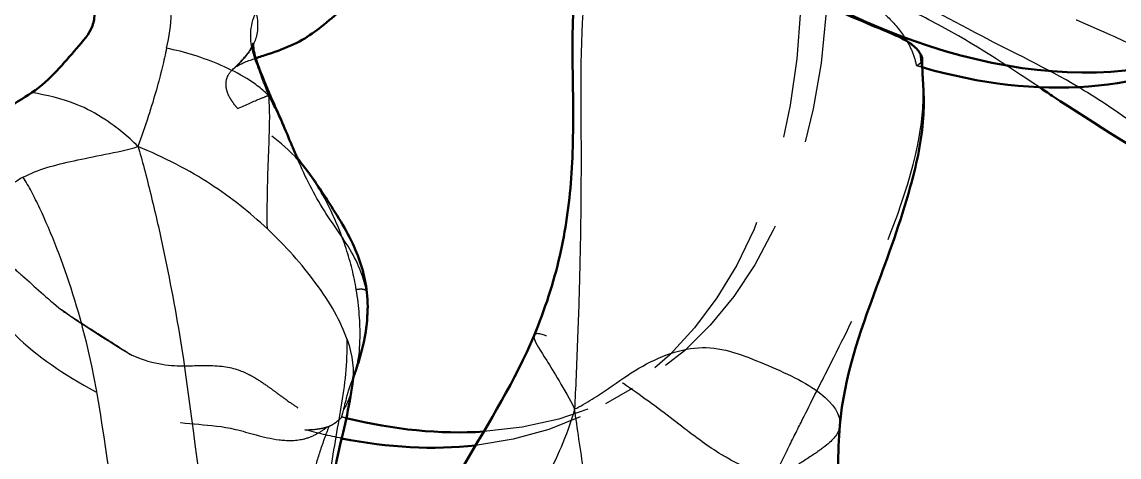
# Model space of a CAD drawing. Header units: millimetres. Extents: x 0 to 420, y 0 to 297.
# Drawn here: x 357.05 to 371.62, y 164.88 to 170.66 of the extents above; entities that cross this region are included whole.
import ezdxf

# ---------------------------------------------------------------- set-up
doc = ezdxf.new("R2010")
doc.units = ezdxf.units.MM
doc.header["$LTSCALE"] = 0.75
doc.linetypes.add('HIDDEN2', pattern=[4.7625, 3.175, -1.5875])
for name, color, linetype, lineweight in [('Hidden', 7, 'HIDDEN2', 25), ('Hidden Narrow', 7, 'HIDDEN2', 25), ('Visible', 7, 'Continuous', 50), ('Visible Narrow', 7, 'Continuous', 25)]:
    doc.layers.add(name, color=color, linetype=linetype, lineweight=lineweight)

msp = doc.modelspace()

# ---------------------------------------------------------------- linework, layer by layer
at = {"layer": 'Hidden', "extrusion": (-1e-16, -0.817547, 0.575862)}
msp.add_line((365.1507, 165.793), (364.7972, 165.5894), dxfattribs=at)
at = {"layer": 'Hidden', "extrusion": (3e-16, 5e-16, -1)}
for centre, start_param, end_param in [((358.5593, 176.4217), 2.3381887, 3.389199), ((358.9128, 176.6253), 2.3649991, 3.4211848), ((358.5593, 176.4217), 3.9311165, 4.0371971), ((358.9128, 176.6253), 3.6452106, 3.6522329), ((358.5593, 176.4217), 3.6106825, 3.6681542)]:
    msp.add_ellipse(centre, major_axis=(-6.2379, 10.8323), ratio=0.5780931, start_param=start_param, end_param=end_param, dxfattribs=at)
at = {"layer": 'Hidden', "extrusion": (5e-16, 3e-16, -1)}
msp.add_ellipse((366.8678, 181.2062), major_axis=(-6.2379, 10.8323), ratio=0.5780931, start_param=3.6809347, end_param=3.6900907, dxfattribs=at)
at = {"layer": 'Hidden'}
for points, knots in [([(364.8381, 172.4287), (364.8407, 172.431), (364.8436, 172.433), (364.8597, 172.443), (364.8835, 172.4523), (365.0177, 172.4655), (365.2905, 172.4829), (366.0882, 172.2171), (366.5, 172.0084), (367.2015, 171.6162), (367.4777, 171.4432), (367.8838, 171.1993), (367.9436, 171.1637), (368.1068, 171.0652), (368.1956, 171.01), (368.3529, 170.8995), (368.4251, 170.8426), (368.583, 170.6949), (368.6691, 170.6003), (368.8033, 170.41), (368.8397, 170.338), (368.8931, 170.2144), (368.9123, 170.1491), (368.9255, 170.0827)], [-5.9187585, -5.9187585, -5.9187585, -5.9187585, -5.7323827, -5.7323827, -4.9718109, -4.9718109, -3.8468415, -3.8468415, -2.9374139, -2.9374139, -2.0950783, -2.0950783, -1.9257368, -1.9257368, -1.6197564, -1.6197564, -1.3365448, -1.3365448, -1.0096319, -1.0096319, -0.7253428, -0.7253428, -0.366445, -0.366445, -0.366445, -0.366445]), ([(370.5589, 169.795), (370.1097, 170.0948), (369.7043, 170.3642), (368.9927, 170.746), (368.754, 170.867), (368.4285, 170.9941), (368.3301, 171.022), (368.1852, 171.0392), (368.1358, 171.0408), (368.055, 171.0422), (368.0274, 171.0425), (367.9833, 171.0443), (367.968, 171.0451), (367.944, 171.0474), (367.9357, 171.0484), (367.9165, 171.0514), (367.9057, 171.0535), (367.896, 171.0562)], [1.0705142, 1.0705142, 1.0705142, 1.0705142, 1.8749197, 1.8749197, 2.2490205, 2.2490205, 2.4464399, 2.4464399, 2.546289, 2.546289, 2.5967384, 2.5967384, 2.622316, 2.622316, 2.6353972, 2.6353972, 2.6490543, 2.6490543, 2.6490543, 2.6490543]), ([(359.9124, 169.5135), (359.8914, 169.536), (359.871, 169.5604), (359.8354, 169.609), (359.8199, 169.6331), (359.7901, 169.6888), (359.7772, 169.72), (359.7597, 169.7845), (359.7561, 169.8157), (359.7585, 169.8852), (359.7686, 169.9199), (359.8105, 170.0049), (359.8548, 170.0434), (359.8931, 170.069)], [-0.27781819, -0.27781819, -0.27781819, -0.27781819, -0.24547042, -0.24547042, -0.21692002, -0.21692002, -0.18222806, -0.18222806, -0.1458421, -0.1458421, -0.09549149, -0.09549149, 0, 0, 0, 0]), ([(361.4875, 167.1056), (361.4577, 167.2851), (361.4129, 167.4673), (361.2933, 167.8309), (361.2204, 168.0097), (361.1128, 168.2295), (361.0887, 168.2765), (360.9507, 168.5322), (360.8568, 168.6591), (360.5764, 169.0118), (360.3197, 169.173), (360.0292, 169.4025), (359.9649, 169.4571), (359.9124, 169.5135)], [-0.62605526, -0.62605526, -0.62605526, -0.62605526, -0.56397036, -0.56397036, -0.50411114, -0.50411114, -0.48779856, -0.48779856, -0.41400898, -0.41400898, -0.09696711, -0.09696711, 0, 0, 0, 0]), ([(356.5696, 167.6104), (356.5698, 167.6104), (356.5701, 167.6105), (356.5874, 167.6147), (356.6062, 167.6132), (356.6613, 167.5972), (356.7032, 167.5736), (356.7889, 167.5125), (356.8255, 167.4836), (356.9227, 167.404), (356.9973, 167.3388), (357.2102, 167.1506), (357.3822, 166.9921), (357.5701, 166.8361)], [-0.96723214, -0.96723214, -0.96723214, -0.96723214, -0.96706566, -0.96706566, -0.95511194, -0.95511194, -0.93463013, -0.93463013, -0.92088925, -0.92088925, -0.89469286, -0.89469286, -0.82774546, -0.82774546, -0.82774546, -0.82774546]), ([(361.4478, 165.9426), (361.4918, 166.0672), (361.5339, 166.1962), (361.5398, 166.6539), (361.5246, 166.8818), (361.4875, 167.1056)], [-0.75786415, -0.75786415, -0.75786415, -0.75786415, -0.30377787, -0.30377787, 0, 0, 0, 0]), ([(358.5057, 166.2333), (358.8132, 166.1031), (359.0326, 166.0921), (359.3812, 166.0947), (359.5402, 166.1057), (359.8528, 166.0691), (359.9603, 166.0291), (360.084, 165.9666), (360.1163, 165.9484), (360.2038, 165.8955), (360.2584, 165.8585), (360.3502, 165.7934), (360.3861, 165.7671), (360.4476, 165.722), (360.472, 165.7041), (360.523, 165.667), (360.5485, 165.6487), (360.6466, 165.5798), (360.6902, 165.552), (360.742, 165.5113), (360.7576, 165.4973), (360.7798, 165.471), (360.7878, 165.4593), (360.8017, 165.4323), (360.8067, 165.4181), (360.8147, 165.3849), (360.8169, 165.3639), (360.8163, 165.3058), (360.8112, 165.2748), (360.8051, 165.2444)], [-0.72722824, -0.72722824, -0.72722824, -0.72722824, -0.62747654, -0.62747654, -0.54093901, -0.54093901, -0.45766211, -0.45766211, -0.42823157, -0.42823157, -0.37810711, -0.37810711, -0.34444711, -0.34444711, -0.32295404, -0.32295404, -0.29940027, -0.29940027, -0.23704942, -0.23704942, -0.20360718, -0.20360718, -0.17977514, -0.17977514, -0.15448786, -0.15448786, -0.12020254, -0.12020254, -0.07091134, -0.07091134, -0.07091134, -0.07091134]), ([(361.3196, 165.512), (361.3383, 165.5871), (361.3555, 165.6593), (361.4044, 165.823), (361.4267, 165.8829), (361.4478, 165.9426)], [-0.23303209, -0.23303209, -0.23303209, -0.23303209, -0.11146019, -0.11146019, 0, 0, 0, 0])]:
    msp.add_open_spline(points, degree=3, knots=knots, dxfattribs=at)
at = {"layer": 'Hidden', "extrusion": (-2.6801e-12, 2.1233e-12, -1)}
msp.add_open_spline([(359.8464, 170.0324), (359.9037, 170.0853), (359.9592, 170.1403), (360.0289, 170.2226), (360.0507, 170.2516), (360.0873, 170.3066), (360.1009, 170.3321), (360.1152, 170.364), (360.1186, 170.3747), (360.1208, 170.3828), (360.1211, 170.3842), (360.1211, 170.3842)], degree=3, knots=[0, 0, 0, 0, 0.09712424, 0.09712424, 0.15112063, 0.15112063, 0.21284979, 0.21284979, 0.2642453, 0.2642453, 0.28804478, 0.28804478, 0.28804478, 0.28804478], dxfattribs=at)
at = {"layer": 'Hidden'}
msp.add_open_spline([(359.8931, 170.069), (359.9583, 170.1125), (360.0469, 170.146), (360.1504, 170.1805)], degree=3, dxfattribs=at)
at = {"layer": 'Hidden', "extrusion": (5.6331e-12, -6.5279e-12, -1)}
msp.add_open_spline([(368.9255, 170.0827), (368.9369, 170.0881), (368.9473, 170.0939), (368.9654, 170.106), (368.973, 170.1122), (368.9926, 170.1318), (368.9993, 170.1452), (369.0026, 170.1624), (369.0029, 170.1666), (369.003, 170.1707)], degree=3, knots=[-0.17470642, -0.17470642, -0.17470642, -0.17470642, -0.154151632, -0.154151632, -0.134164682, -0.134164682, -0.092217304, -0.092217304, -0.079033892, -0.079033892, -0.079033892, -0.079033892], dxfattribs=at)
at = {"layer": 'Hidden', "extrusion": (-2.7874e-11, -4.32172e-11, -1)}
msp.add_open_spline([(357.5701, 166.8361), (357.6487, 166.7845), (357.7262, 166.7341), (357.8742, 166.6384), (357.9443, 166.5934), (358.0478, 166.5272), (358.0823, 166.5052), (358.1446, 166.4655), (358.1727, 166.4476), (358.2344, 166.4082), (358.268, 166.3867), (358.3707, 166.3209), (358.4385, 166.2771), (358.5057, 166.2333)], degree=3, knots=[-0.53100019, -0.53100019, -0.53100019, -0.53100019, -0.40206659, -0.40206659, -0.285472, -0.285472, -0.22713989, -0.22713989, -0.17912909, -0.17912909, -0.12096526, -0.12096526, 0, 0, 0, 0], dxfattribs=at)
at = {"layer": 'Hidden', "extrusion": (-8.35217e-11, 3.05532e-11, -1)}
msp.add_open_spline([(361.4483, 165.9423), (361.4469, 165.9383), (361.4456, 165.9347), (361.4437, 165.9291), (361.443, 165.9271), (361.4426, 165.9259), (361.4425, 165.9257), (361.4425, 165.9257), (361.4425, 165.9258), (361.4427, 165.9264), (361.4431, 165.9275), (361.4436, 165.929), (361.4443, 165.9311), (361.4456, 165.9355), (361.4461, 165.9375), (361.4463, 165.9383), (361.4464, 165.9383), (361.4464, 165.9384), (361.4467, 165.9396), (361.4482, 165.9455), (361.449, 165.9494), (361.4504, 165.9558), (361.4508, 165.9579), (361.4508, 165.9579)], degree=3, knots=[0.04494295, 0.04494295, 0.04494295, 0.04494295, 0.05419682, 0.05419682, 0.06291586, 0.06291586, 0.06613005, 0.06613005, 0.06807056, 0.06807056, 0.0760263, 0.0760263, 0.09075757, 0.09075757, 0.11075289, 0.11075289, 0.11545502, 0.11545502, 0.12962026, 0.12962026, 0.15458525, 0.15458525, 0.18384213, 0.18384213, 0.18384213, 0.18384213], dxfattribs=at)
at = {"layer": 'Hidden', "extrusion": (1.15827e-11, -1.59837e-11, -1)}
msp.add_open_spline([(361.1256, 165.2905), (361.1443, 165.2981), (361.1618, 165.3075), (361.1932, 165.3264), (361.2085, 165.337), (361.2448, 165.364), (361.2695, 165.3846), (361.2944, 165.4124)], degree=3, knots=[-0.16449586, -0.16449586, -0.16449586, -0.16449586, -0.12207284, -0.12207284, -0.07544753, -0.07544753, 0, 0, 0, 0], dxfattribs=at)
at = {"layer": 'Hidden', "extrusion": (-9.14443e-10, 2.30236e-10, -1)}
msp.add_open_spline([(361.2944, 165.4124), (361.3016, 165.4402), (361.3095, 165.4714), (361.3196, 165.512)], degree=3, dxfattribs=at)
at = {"layer": 'Hidden', "extrusion": (-2.9608e-12, 2.10344e-11, -1)}
msp.add_open_spline([(360.8051, 165.2444), (360.8494, 165.2436), (360.8897, 165.245), (360.9659, 165.2517), (360.9972, 165.257), (361.0415, 165.2654), (361.0705, 165.2719), (361.0971, 165.2803)], degree=3, knots=[-0.089260254, -0.089260254, -0.089260254, -0.089260254, -0.06304093, -0.06304093, -0.03432991, -0.03432991, 0, 0, 0, 0], dxfattribs=at)
at = {"layer": 'Hidden', "extrusion": (-1.39447e-10, 3.92398e-10, -1)}
msp.add_open_spline([(361.0971, 165.2803), (361.107, 165.2834), (361.1165, 165.2868), (361.1256, 165.2905)], degree=3, dxfattribs=at)
at = {"layer": 'Hidden Narrow'}
for points, knots in [([(367.7476, 171.4605), (367.7712, 171.4751), (367.8025, 171.4951), (367.8645, 171.5333), (367.8952, 171.5516), (367.986, 171.6036), (368.1777, 171.6999), (368.7493, 171.7954), (370.0636, 171.0745), (371.2615, 170.6197), (371.9847, 170.2654), (372.3075, 170.1132), (372.365, 170.0866), (372.4252, 170.0593)], [0, 0, 0, 0, 0.125, 0.125, 0.25, 0.25, 0.5, 1, 2, 3, 3.5, 3.5, 3.6025926, 3.6025926, 3.6025926, 3.6025926]), ([(371.0766, 169.7961), (370.6382, 170.0567), (369.7414, 170.4753), (368.6416, 171.121), (368.1646, 171.0617), (368.0308, 171.0497), (367.9759, 171.0485), (367.9602, 171.0487), (367.9341, 171.0505), (367.9237, 171.052), (367.9126, 171.0541)], [-2.912151, -2.912151, -2.912151, -2.912151, -2, -1, -0.5, -0.25, -0.25, -0.125, -0.125, 0, 0, 0, 0]), ([(367.0065, 164.5538), (367.0685, 164.6821), (367.1405, 164.8295), (367.2744, 165.1022), (367.3364, 165.2273), (367.5075, 165.5694), (367.6132, 165.7778), (367.9186, 166.3815), (368.4831, 167.5036), (369.0045, 168.9514), (369.0233, 169.7081), (369.0106, 169.9113)], [-3, -3, -3, -3, -2.875, -2.875, -2.75, -2.75, -2.5, -2.5, -2, -1, -0.5937876, -0.5937876, -0.5937876, -0.5937876]), ([(359.9124, 169.5135), (360.0223, 169.5622), (360.1893, 169.6359), (360.2979, 169.6779), (360.3335, 169.69), (360.3403, 169.6916), (360.3422, 169.6907), (360.3423, 169.6906), (360.3424, 169.6905)], [-0.95234009, -0.95234009, -0.95234009, -0.95234009, -0.5, -0.25, -0.25, -0.125, -0.125, -0.11201414, -0.11201414, -0.11201414, -0.11201414]), ([(356.4179, 167.3911), (356.4618, 167.152), (356.7676, 166.6065), (357.665, 165.8986), (358.9868, 165.2652), (359.6664, 165.348), (360.3513, 165.1019), (360.6712, 165.0954), (360.8378, 165.1321), (360.8965, 165.1546), (361.0053, 165.2122), (361.0539, 165.2428), (361.0971, 165.2803)], [1.2853561, 1.2853561, 1.2853561, 1.2853561, 2, 3, 4, 5, 5.5, 5.75, 5.75, 5.875, 5.875, 5.9692581, 5.9692581, 5.9692581, 5.9692581]), ([(361.6287, 167.0682), (361.628, 167.0746), (361.6256, 167.0807), (361.613, 167.0986), (361.5834, 167.1131), (361.5189, 167.1093), (361.4875, 167.1056)], [0.1252174, 0.1252174, 0.1252174, 0.1252174, 0.25, 0.25, 0.5, 0.68404957, 0.68404957, 0.68404957, 0.68404957]), ([(367.0065, 164.5538), (366.9655, 164.58), (366.9215, 164.6048), (366.8418, 164.6488), (366.8061, 164.6678), (366.7114, 164.7162), (366.5478, 164.7955), (366.2443, 164.9554), (365.8427, 165.2626), (365.148, 165.7937), (364.5165, 166.1926), (364.0758, 166.4889), (363.866, 166.5407), (363.8481, 166.4978)], [-7, -7, -7, -7, -6.875, -6.875, -6.75, -6.75, -6.5, -6, -5, -4, -3, -2, -1.2228258, -1.2228258, -1.2228258, -1.2228258]), ([(361.4352, 165.8481), (361.4328, 165.8306), (361.4139, 165.7165), (361.3766, 165.6116), (361.3271, 165.5245), (361.3234, 165.5182), (361.3196, 165.512)], [1.45537685, 1.45537685, 1.45537685, 1.45537685, 1.5, 1.75, 1.75, 1.76946664, 1.76946664, 1.76946664, 1.76946664]), ([(361.1256, 165.2905), (361.1056, 165.2411), (361.085, 165.186), (361.0431, 165.0705), (361.0226, 165.0111), (360.9676, 164.8441), (360.8726, 164.517), (360.7188, 163.6259), (360.7531, 161.9023), (360.7558, 160.735), (360.753, 160.2388), (360.751, 159.9855), (360.7503, 159.9003), (360.7487, 159.7271), (360.7478, 159.6392), (360.7469, 159.5495)], [-2.9792194, -2.9792194, -2.9792194, -2.9792194, -2.875, -2.875, -2.75, -2.75, -2.5, -2, -1, -0.5, -0.25, -0.25, -0.125, -0.125, 0, 0, 0, 0])]:
    msp.add_open_spline(points, degree=3, knots=knots, dxfattribs=at)
at = {"layer": 'Hidden Narrow', "extrusion": (-1.3343e-12, 1.2745e-12, -1)}
msp.add_open_spline([(360.1192, 170.3614), (360.1156, 170.3543), (360.112, 170.3472), (360.053, 170.2391), (359.9738, 170.1535), (359.8931, 170.069)], degree=3, knots=[0.46779838, 0.46779838, 0.46779838, 0.46779838, 0.5, 0.5, 0.96691893, 0.96691893, 0.96691893, 0.96691893], dxfattribs=at)
at = {"layer": 'Hidden Narrow', "extrusion": (-3.02521e-10, 1.0622e-10, -1)}
msp.add_open_spline([(361.4478, 165.9426), (361.4573, 165.9678), (361.4664, 165.9929), (361.4751, 166.0178)], degree=3, dxfattribs=at)
at = {"layer": 'Hidden Narrow', "extrusion": (7.628e-13, -7.057e-13, -1)}
msp.add_open_spline([(367.9087, 165.3025), (367.9067, 165.2798), (367.8839, 165.1774), (367.7605, 165.0466), (367.5243, 164.8896), (367.3704, 164.7903), (367.3092, 164.7508), (367.1669, 164.6591), (367.0859, 164.607), (367.0065, 164.5538)], degree=3, knots=[4.8599099, 4.8599099, 4.8599099, 4.8599099, 5, 5.5, 5.75, 5.75, 5.875, 5.875, 6, 6, 6, 6], dxfattribs=at)
at = {"layer": 'Visible'}
msp.add_ellipse((367.2213, 181.4098), major_axis=(-6.2379, 10.8323), ratio=0.5780931, start_param=-1.5707963, end_param=4.712389, dxfattribs=at)
at = {"layer": 'Visible', "extrusion": (3e-16, 5e-16, -1)}
for centre, start_param, end_param in [((366.8678, 181.2062), 3.1415927, 3.6809347), ((358.9128, 176.6253), 3.4211848, 3.6452106), ((358.5593, 176.4217), 3.389199, 3.6106825)]:
    msp.add_ellipse(centre, major_axis=(-6.2379, 10.8323), ratio=0.5780931, start_param=start_param, end_param=end_param, dxfattribs=at)
at = {"layer": 'Visible'}
for points, knots in [([(368.9733, 170.2472), (368.9465, 170.2887), (368.9116, 170.3287), (368.7764, 170.428), (368.6756, 170.4746), (368.3648, 170.6071), (368.0035, 170.742), (367.1707, 171.1862), (366.7975, 171.4152), (366.1329, 171.865), (365.8495, 172.0743), (365.4715, 172.3714), (365.4016, 172.4247), (365.3103, 172.4794), (365.2816, 172.4935), (365.2337, 172.5101), (365.207, 172.5172), (365.1382, 172.5214), (365.1044, 172.5175), (365.0262, 172.5025), (364.9839, 172.489), (364.9472, 172.4824)], [-1.5671233, -1.5671233, -1.5671233, -1.5671233, -1.4262017, -1.4262017, -1.2308187, -1.2308187, -0.8240896, -0.8240896, -0.4926737, -0.4926737, -0.2432837, -0.2432837, -0.1591095, -0.1591095, -0.1150031, -0.1150031, -0.082418, -0.082418, -0.0483336, -0.0483336, 0, 0, 0, 0]), ([(363.8481, 166.4978), (363.9915, 166.8407), (364.107, 167.1957), (364.2673, 167.8904), (364.3156, 168.2333), (364.3677, 168.9529), (364.3687, 169.3264), (364.3617, 170.0927), (364.348, 170.4922), (364.3893, 171.1532), (364.4301, 171.417), (364.5896, 171.9406), (364.715, 172.199), (364.845, 172.4508)], [0, 0, 0, 0, 0.4549467, 0.4549467, 0.88269, 0.88269, 1.3242322, 1.3242322, 1.8184142, 1.8184142, 2.1399673, 2.1399673, 2.4817962, 2.4817962, 2.4817962, 2.4817962]), ([(360.1504, 170.1805), (360.2014, 170.1975), (360.256, 170.2148), (360.4385, 170.2749), (360.5473, 170.3142), (360.8644, 170.4655), (360.9994, 170.5769), (361.2786, 170.8114), (361.3571, 170.8776), (361.4857, 170.975), (361.5328, 171.0084), (361.6419, 171.0785), (361.6983, 171.1099), (361.9729, 171.2463), (362.1988, 171.3219), (362.5664, 171.5784), (362.6735, 171.703), (362.7906, 171.8792), (362.818, 171.9241), (362.8442, 171.9706)], [-8.035403, -8.035403, -8.035403, -8.035403, -7.8506595, -7.8506595, -7.4456087, -7.4456087, -6.6944674, -6.6944674, -6.3947145, -6.3947145, -6.2252554, -6.2252554, -6.015798, -6.015798, -5.3248129, -5.3248129, -4.7864892, -4.7864892, -4.6135715, -4.6135715, -4.6135715, -4.6135715]), ([(357.9347, 171.0703), (357.9568, 171.0205), (357.9754, 170.9702), (358.0001, 170.8757), (358.0071, 170.8329), (358.0124, 170.7234), (358.0018, 170.6649), (357.9416, 170.4972), (357.8572, 170.4072), (357.5964, 170.1101), (357.4379, 169.9029), (357.1788, 169.7238)], [-1.2846128, -1.2846128, -1.2846128, -1.2846128, -1.1895679, -1.1895679, -1.1047339, -1.1047339, -0.9645328, -0.9645328, -0.6523831, -0.6523831, 0, 0, 0, 0]), ([(360.1211, 170.3842), (360.1211, 170.3842), (360.1202, 170.3791), (360.1189, 170.359), (360.1187, 170.3407), (360.1237, 170.2897), (360.1303, 170.2534), (360.1528, 170.1693), (360.1691, 170.1208), (360.2079, 170.0167), (360.2311, 169.9597), (360.2833, 169.8326), (360.3118, 169.7611), (360.3424, 169.6905)], [0.28804478, 0.28804478, 0.28804478, 0.28804478, 0.33182686, 0.33182686, 0.38952622, 0.38952622, 0.46218482, 0.46218482, 0.53510592, 0.53510592, 0.61161601, 0.61161601, 0.70392921, 0.70392921, 0.70392921, 0.70392921]), ([(369.003, 170.1707), (369.0027, 170.0877), (369.005, 170.0127), (369.0091, 169.9367), (369.0098, 169.9238), (369.0106, 169.9113)], [0, 0, 0, 0, 0.11650498, 0.11650498, 0.14119973, 0.14119973, 0.14119973, 0.14119973]), ([(357.1788, 169.7238), (357.0649, 169.645), (356.9345, 169.5734), (356.7591, 169.4613), (356.7078, 169.4265), (356.6277, 169.3647), (356.5963, 169.3383), (356.5323, 169.2772), (356.4989, 169.2403), (356.423, 169.1316), (356.3879, 169.052), (356.3623, 168.8515), (356.3636, 168.7531), (356.3853, 168.5266), (356.4044, 168.398), (356.4326, 168.2447)], [-2.3644742, -2.3644742, -2.3644742, -2.3644742, -1.6790275, -1.6790275, -1.3989693, -1.3989693, -1.2137568, -1.2137568, -0.9973876, -0.9973876, -0.6398948, -0.6398948, -0.3730668, -0.3730668, -0.130602, -0.130602, -0.130602, -0.130602]), ([(360.3424, 169.6905), (360.3847, 169.5928), (360.4293, 169.4967), (360.5151, 169.299), (360.5571, 169.1983), (360.6133, 169.0653), (360.6288, 169.029), (360.6569, 168.9637), (360.6699, 168.934), (360.6859, 168.8987), (360.6906, 168.8885), (360.7002, 168.8677), (360.7043, 168.8593), (360.7098, 168.848), (360.7111, 168.8456), (360.713, 168.8421), (360.7119, 168.844), (360.714, 168.8406), (360.7289, 168.8191), (360.7748, 168.7623), (360.7796, 168.7565), (360.7888, 168.745), (360.793, 168.7398), (360.8023, 168.7282), (360.8074, 168.7216), (360.8162, 168.7104), (360.8192, 168.7065), (360.827, 168.6965), (360.8318, 168.6902), (360.8418, 168.6771), (360.8469, 168.6702), (360.8601, 168.6524), (360.8681, 168.6416), (360.8921, 168.6084), (360.9075, 168.5865), (360.9681, 168.4992), (361.0115, 168.4338), (361.1886, 168.1635), (361.3298, 167.9477), (361.5358, 167.5108), (361.6051, 167.2914), (361.6287, 167.0682)], [0, 0, 0, 0, 0.1277389, 0.1277389, 0.2607289, 0.2607289, 0.3116133, 0.3116133, 0.358838, 0.358838, 0.3819949, 0.3819949, 0.416218, 0.416218, 0.4543993, 0.4543993, 0.5286009, 0.5286009, 0.7301383, 0.7301383, 0.7511552, 0.7511552, 0.7655433, 0.7655433, 0.7788604, 0.7788604, 0.785304, 0.785304, 0.794803, 0.794803, 0.8050292, 0.8050292, 0.8218679, 0.8218679, 0.8571898, 0.8571898, 0.9629659, 0.9629659, 1.2820443, 1.2820443, 1.5612157, 1.5612157, 1.5612157, 1.5612157]), ([(361.6287, 167.0682), (361.642, 166.9423), (361.6408, 166.8167), (361.6123, 166.5004), (361.5695, 166.3096), (361.5017, 166.0951), (361.488, 166.0547), (361.4751, 166.0178)], [0, 0, 0, 0, 0.1576614, 0.1576614, 0.40728144, 0.40728144, 0.46671262, 0.46671262, 0.46671262, 0.46671262]), ([(361.4508, 165.9579), (361.4508, 165.9579), (361.4498, 165.9522), (361.4464, 165.9294), (361.4437, 165.9099), (361.4388, 165.8738), (361.4371, 165.8614), (361.4352, 165.8481)], [0.18384213, 0.18384213, 0.18384213, 0.18384213, 0.23092611, 0.23092611, 0.29142993, 0.29142993, 0.31893025, 0.31893025, 0.31893025, 0.31893025]), ([(361.4352, 165.8481), (361.426, 165.7818), (361.4139, 165.7035), (361.3705, 165.4618), (361.333, 165.3008), (361.1917, 164.7041), (361.1245, 164.3246), (361.0752, 163.3607), (361.0738, 162.8689), (361.0471, 162.1014), (361.032, 161.8409), (361.0154, 161.588)], [0, 0, 0, 0, 0.1370941, 0.1370941, 0.4320184, 0.4320184, 1.317422, 1.317422, 2.101854, 2.101854, 2.4927806, 2.4927806, 2.4927806, 2.4927806]), ([(367.9087, 165.3025), (367.8767, 164.9446), (367.8857, 164.5381), (367.9122, 163.74), (367.9287, 163.3454), (367.9159, 162.9522)], [0, 0, 0, 0, 0.5967998, 0.5967998, 1.1520971, 1.1520971, 1.1520971, 1.1520971])]:
    msp.add_open_spline(points, degree=3, knots=knots, dxfattribs=at)
at = {"layer": 'Visible', "extrusion": (-3.13362e-11, -7.7461e-12, -1)}
msp.add_open_spline([(369.003, 170.1707), (369.003, 170.1957), (368.99, 170.2213), (368.9733, 170.2472)], degree=3, dxfattribs=at)
at = {"layer": 'Visible', "extrusion": (1.2503e-12, -3.352e-13, -1)}
msp.add_open_spline([(369.0106, 169.9113), (369.012, 169.8898), (369.0137, 169.864), (369.0179, 169.7963), (369.0203, 169.7523), (369.0259, 169.5858), (369.0232, 169.4591), (368.9867, 169.0319), (368.9199, 168.746), (368.7139, 167.9958), (368.5494, 167.5504), (368.1667, 166.5159), (367.9679, 165.9636), (367.9087, 165.3025)], degree=3, knots=[0, 0, 0, 0, 0.0423221, 0.0423221, 0.1063903, 0.1063903, 0.2822223, 0.2822223, 0.7155456, 0.7155456, 1.4749866, 1.4749866, 2.5777635, 2.5777635, 2.5777635, 2.5777635], dxfattribs=at)
at = {"layer": 'Visible', "extrusion": (3.7109e-12, 5.6219e-12, -1)}
msp.add_open_spline([(372.512, 168.5387), (371.9348, 168.9211), (371.2868, 169.3102), (370.6719, 169.7196), (370.615, 169.7576), (370.5589, 169.795)], degree=3, knots=[0, 0, 0, 0, 0.9699423, 0.9699423, 1.0705142, 1.0705142, 1.0705142, 1.0705142], dxfattribs=at)
at = {"layer": 'Visible', "extrusion": (-2.4653e-12, 1.5016e-12, -1)}
msp.add_open_spline([(362.9188, 164.778), (363.254, 165.3436), (363.5989, 165.9017), (363.8481, 166.4978)], degree=3, dxfattribs=at)
at = {"layer": 'Visible', "extrusion": (-9.63255e-10, 3.41408e-10, -1)}
msp.add_open_spline([(361.4751, 166.0178), (361.4657, 165.9911), (361.4564, 165.965), (361.4491, 165.9444), (361.4487, 165.9434), (361.4483, 165.9423)], degree=3, knots=[0, 0, 0, 0, 0.042578144, 0.042578144, 0.044942953, 0.044942953, 0.044942953, 0.044942953], dxfattribs=at)
at = {"layer": 'Visible Narrow'}
for points, knots in [([(364.9472, 172.4824), (364.7743, 172.09), (364.4291, 171.2856), (364.4828, 169.39), (364.4662, 167.8488), (364.4461, 167.027), (364.4367, 166.7348), (364.4188, 166.2692), (364.4121, 166.1095), (364.3989, 165.801), (364.3924, 165.6524), (364.3866, 165.5194)], [0.026226, 0.026226, 0.026226, 0.026226, 1, 2, 2.5, 2.5, 2.75, 2.75, 2.875, 2.875, 3, 3, 3, 3]), ([(360.3246, 169.68), (360.2984, 169.7506), (360.2715, 169.8212), (360.2239, 169.9465), (360.2033, 170.0013), (360.1508, 170.142), (360.0987, 170.2981), (360.0817, 170.4416), (360.0883, 170.5583), (360.095, 170.6015), (360.1171, 170.6962), (360.1326, 170.7477), (360.1534, 170.7951)], [0, 0, 0, 0, 0.125, 0.125, 0.25, 0.25, 0.5, 0.75, 0.75, 0.875, 0.875, 1, 1, 1, 1]), ([(360.3246, 169.68), (360.2927, 169.7168), (360.2426, 169.7604), (360.14, 169.8405), (360.0876, 169.8768), (359.9269, 169.9751), (359.8119, 170.033), (359.574, 170.1367), (359.4511, 170.1823), (359.2067, 170.2588), (359.0851, 170.2897), (358.9687, 170.3121)], [0, 0, 0, 0, 0.125, 0.125, 0.25, 0.25, 0.5, 0.5, 0.75, 0.75, 1, 1, 1, 1]), ([(372.7383, 168.644), (372.6688, 168.6932), (372.6003, 168.7423), (372.465, 168.8397), (372.3981, 168.8881), (372.1998, 169.0319), (371.8122, 169.314), (371.402, 169.5994), (371.1188, 169.771), (371.0766, 169.7961)], [-4, -4, -4, -4, -3.875, -3.875, -3.75, -3.75, -3.5, -3, -2.912151, -2.912151, -2.912151, -2.912151]), ([(358.5874, 169.0055), (358.5214, 169.0767), (358.4506, 169.1411), (358.3074, 169.2573), (358.2348, 169.3092), (358.0259, 169.4474), (357.8982, 169.5165), (357.5695, 169.6465), (357.3735, 169.687), (357.1788, 169.7238)], [0, 0, 0, 0, 0.125, 0.125, 0.25, 0.25, 0.5, 0.5, 0.95710259, 0.95710259, 0.95710259, 0.95710259]), ([(357.0648, 168.5997), (357.2564, 168.7022), (357.4855, 168.7646), (357.8671, 168.8454), (358.0046, 168.8739), (358.3005, 168.9339), (358.4588, 168.9655), (358.5874, 169.0055)], [-1, -1, -1, -1, -0.5, -0.5, -0.25, -0.25, 0, 0, 0, 0]), ([(358.5874, 169.0055), (358.64, 168.8385), (358.7009, 168.604), (358.814, 168.1416), (358.8662, 167.9138), (359.0097, 167.2401), (359.2667, 165.8739), (359.4214, 164.1899), (359.6839, 163.0671), (359.8452, 162.5784), (359.904, 162.4276), (360.0324, 162.1585), (360.1021, 162.0402), (360.1778, 161.9422)], [0, 0, 0, 0, 0.25, 0.25, 0.5, 0.5, 1, 2, 2.5, 2.5, 2.75, 2.75, 3, 3, 3, 3]), ([(360.3063, 167.9124), (360.1884, 168.0234), (359.9467, 168.2317), (359.6881, 168.4172), (359.4132, 168.5964), (359.2614, 168.6845), (358.9291, 168.8574), (358.7485, 168.9423), (358.5874, 169.0055)], [-1, -1, -1, -1, -0.75, -0.5, -0.5, -0.25, -0.25, 0, 0, 0, 0]), ([(357.0648, 168.5997), (357.0169, 168.5741), (356.9713, 168.546), (356.885, 168.4854), (356.8443, 168.4529), (356.7296, 168.3502), (356.5305, 168.123), (356.3887, 167.7545), (356.4003, 167.4866), (356.4179, 167.3911)], [0, 0, 0, 0, 0.125, 0.125, 0.25, 0.25, 0.5, 1, 1.2853561, 1.2853561, 1.2853561, 1.2853561]), ([(359.335, 161.2487), (359.2642, 161.3488), (359.1899, 161.4757), (359.0568, 161.7188), (358.9982, 161.8349), (358.8456, 162.1667), (358.5929, 162.8166), (358.2082, 164.3288), (358.077, 165.9682), (357.5905, 167.4835), (357.361, 168.0228), (357.2477, 168.2635), (357.2101, 168.3389), (357.1363, 168.4783), (357.1, 168.5423), (357.0648, 168.5997)], [0, 0, 0, 0, 0.125, 0.125, 0.25, 0.25, 0.5, 1, 2, 2.5, 2.75, 2.75, 2.875, 2.875, 3, 3, 3, 3]), ([(361.3659, 166.4424), (361.3251, 166.561), (361.268, 166.6845), (361.1277, 166.9352), (361.0446, 167.0625), (360.7662, 167.4417), (360.5421, 167.6906), (360.3063, 167.9124)], [-2, -2, -2, -2, -1.75, -1.75, -1.5, -1.5, -1, -1, -1, -1]), ([(361.4751, 166.0178), (361.5113, 166.1215), (361.5891, 166.3857), (361.6214, 166.6261), (361.6331, 166.8175), (361.6347, 166.873), (361.6333, 166.9677), (361.6303, 167.0067), (361.6269, 167.048)], [0.34341462, 0.34341462, 0.34341462, 0.34341462, 0.5, 0.75, 0.75, 0.875, 0.875, 1, 1, 1, 1]), ([(360.9722, 161.5801), (360.9929, 161.8582), (361.0712, 162.7529), (361.0583, 164.3491), (361.2391, 165.2479), (361.312, 165.6902), (361.3334, 165.8364), (361.3622, 166.1339), (361.3696, 166.2851), (361.3659, 166.4424)], [-2.484746, -2.484746, -2.484746, -2.484746, -2, -1, -0.5, -0.5, -0.25, -0.25, 0, 0, 0, 0]), ([(363.8481, 166.4978), (363.8429, 166.4855), (363.8459, 166.428), (363.9276, 166.3042), (364.0602, 166.0945), (364.1147, 166.0042), (364.2444, 165.7828), (364.3196, 165.6516), (364.3866, 165.5194)], [-1.2228258, -1.2228258, -1.2228258, -1.2228258, -1, -0.5, -0.5, -0.25, -0.25, 0, 0, 0, 0]), ([(364.3866, 165.5194), (364.4608, 165.5515), (364.5423, 165.6011), (364.6963, 165.6986), (364.7687, 165.7466), (364.9726, 165.8877), (365.3673, 166.1644), (366.0951, 166.4441), (366.8956, 166.1297), (367.7067, 165.7654), (367.9212, 165.4417), (367.9087, 165.3025)], [0, 0, 0, 0, 0.25, 0.25, 0.5, 0.5, 1, 2, 3, 4, 4.8599099, 4.8599099, 4.8599099, 4.8599099]), ([(364.3866, 165.5194), (364.3335, 165.3351), (364.269, 165.1629), (364.1426, 164.8625), (364.0808, 164.7344), (363.96, 164.5223), (363.8982, 164.4263), (363.7668, 164.2358), (363.6971, 164.1414), (363.6217, 164.0402)], [0, 0, 0, 0, 0.25, 0.25, 0.5, 0.5, 0.75, 0.75, 1, 1, 1, 1])]:
    msp.add_open_spline(points, degree=3, knots=knots, dxfattribs=at)
at = {"layer": 'Visible Narrow', "extrusion": (-1.4817e-12, -2.65e-14, -1)}
msp.add_open_spline([(358.9687, 170.3121), (359.0033, 170.4736), (359.0411, 170.6847), (359.0298, 170.9578), (359.0115, 171.1232), (359.0023, 171.1874), (358.9777, 171.3337), (358.9623, 171.4159), (358.9451, 171.4949)], degree=3, knots=[-1, -1, -1, -1, -0.5, -0.25, -0.25, -0.125, -0.125, 0, 0, 0, 0], dxfattribs=at)
at = {"layer": 'Visible Narrow', "extrusion": (-1.00036e-11, 8.214e-13, -1)}
msp.add_open_spline([(360.1534, 170.7951), (360.1668, 170.7444), (360.1732, 170.6924), (360.1781, 170.5994), (360.1766, 170.5586), (360.1618, 170.4621), (360.1433, 170.4097), (360.1192, 170.3614)], degree=3, knots=[0, 0, 0, 0, 0.125, 0.125, 0.25, 0.25, 0.46779838, 0.46779838, 0.46779838, 0.46779838], dxfattribs=at)
at = {"layer": 'Visible Narrow', "extrusion": (6.1214e-12, -1.5824e-12, -1)}
msp.add_open_spline([(358.9687, 170.3121), (358.96, 170.2718), (358.9508, 170.2301), (358.931, 170.1441), (358.9204, 170.0997), (358.8866, 169.9625), (358.8611, 169.8654), (358.8024, 169.6554), (358.7667, 169.5377), (358.6827, 169.2768), (358.6344, 169.1336), (358.5874, 169.0055)], degree=3, knots=[-1, -1, -1, -1, -0.875, -0.875, -0.75, -0.75, -0.5, -0.5, -0.25, -0.25, 0, 0, 0, 0], dxfattribs=at)
at = {"layer": 'Visible Narrow', "extrusion": (-1.13012e-11, 3.621e-13, -1)}
msp.add_open_spline([(369.0106, 169.9113), (369.0034, 170.0276), (368.9901, 170.1389), (368.9733, 170.2472)], degree=3, dxfattribs=at)
at = {"layer": 'Visible Narrow', "extrusion": (8.3979e-12, -6.7e-14, -1)}
msp.add_open_spline([(360.3063, 167.9124), (360.3039, 168.087), (360.3051, 168.2555), (360.3114, 168.5787), (360.3164, 168.7333), (360.3274, 169.0272), (360.3332, 169.1664), (360.3373, 169.3653), (360.3372, 169.4318), (360.3341, 169.5651), (360.3311, 169.632), (360.3246, 169.68)], degree=3, knots=[0, 0, 0, 0, 0.25, 0.25, 0.5, 0.5, 0.75, 0.75, 0.875, 0.875, 1, 1, 1, 1], dxfattribs=at)
at = {"layer": 'Visible Narrow'}
msp.add_open_spline([(360.3424, 169.6905), (360.3429, 169.6893), (360.3387, 169.6861), (360.3246, 169.68)], degree=3, dxfattribs=at)
at = {"layer": 'Visible Narrow', "extrusion": (4.2936e-12, 2.1702e-12, -1)}
msp.add_open_spline([(361.6269, 167.048), (361.622, 167.0819), (361.6169, 167.1134), (361.6001, 167.186), (361.5883, 167.2271), (361.543, 167.3649), (361.4138, 167.6659), (361.0108, 168.183), (360.7403, 168.7549), (360.5868, 169.1225), (360.5018, 169.3171), (360.47, 169.3865), (360.3993, 169.5348), (360.3605, 169.6135), (360.3246, 169.68)], degree=3, knots=[-2, -2, -2, -2, -1.875, -1.875, -1.75, -1.75, -1.5, -1, -0.5, -0.25, -0.25, -0.125, -0.125, 0, 0, 0, 0], dxfattribs=at)
at = {"layer": 'Visible Narrow', "extrusion": (1.3078e-10, -4.0566e-12, -1)}
msp.add_open_spline([(361.6269, 167.048), (361.6283, 167.0553), (361.6294, 167.0618), (361.6287, 167.0682), (361.6287, 167.0682), (361.6287, 167.0682)], degree=3, knots=[0, 0, 0, 0, 0.125, 0.125, 0.1252174, 0.1252174, 0.1252174, 0.1252174], dxfattribs=at)
at = {"layer": 'Visible Narrow', "extrusion": (-6.393e-12, -7.337e-13, -1)}
msp.add_open_spline([(361.3659, 166.4424), (361.4402, 166.2264), (361.4601, 166.0265), (361.4352, 165.8481)], degree=3, dxfattribs=at)
at = {"layer": 'Visible Narrow', "extrusion": (-1.2193e-12, -2.139e-13, -1)}
msp.add_open_spline([(364.747, 162.6173), (364.7352, 162.8075), (364.7178, 163.0115), (364.6737, 163.4426), (364.6469, 163.6697), (364.5848, 164.1518), (364.5488, 164.4126), (364.4668, 164.9732), (364.4208, 165.2732), (364.3866, 165.5194)], degree=3, knots=[0, 0, 0, 0, 0.25, 0.25, 0.5, 0.5, 0.75, 0.75, 1, 1, 1, 1], dxfattribs=at)

doc.saveas('drawing.dxf')
